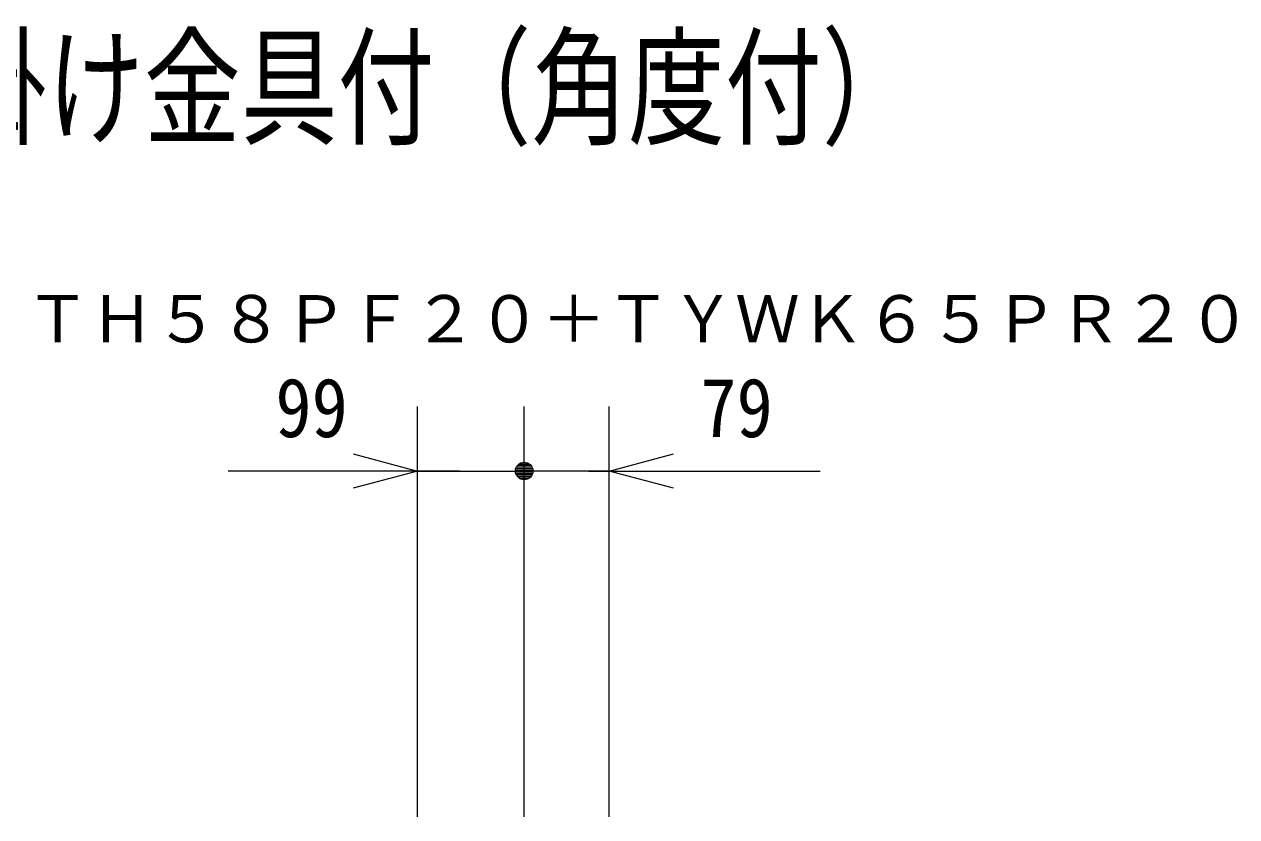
# Model space of a CAD drawing. Units: millimetres, scale not verified. Extents: x -98 to 63, y -194 to 57.
# Drawn here: x 17.8 to 55.37, y 32.23 to 56.8 of the extents above; entities that cross this region are included whole.
import ezdxf
from ezdxf.enums import TextEntityAlignment as Align

# ---------------------------------------------------------------- set-up
doc = ezdxf.new("R2010")
doc.units = ezdxf.units.MM
doc.header["$LTSCALE"] = 0.125
doc.layers.add('0-0_0', color=7, linetype='Continuous', lineweight=9)
doc.layers.add('0-6_SUNPO', color=3, linetype='Continuous', lineweight=18)
doc.layers.add('0-2_MOJI1', color=7, linetype='Continuous')
doc.layers.add('0-3_TOUROKU', color=7, linetype='Continuous')
doc.styles.add('ＭＳ ゴシック', font='')
doc.styles.get('ＭＳ ゴシック').set_extended_font_data('MS Gothic')

# ---------------------------------------------------------------- blocks, each defined once
blk = doc.blocks.new('_OPEN30')
at = {"layer": '0-0_0'}
blk.add_line((0, 0), (-1, 0), dxfattribs=at)
blk.add_lwpolyline([(-1, 0.26795), (0, 0), (-1, -0.26795)], dxfattribs=at)

msp = doc.modelspace()

# ---------------------------------------------------------------- linework, layer by layer
at = {"layer": '0-6_SUNPO'}
for p, q in [((29.9909, 32.2309), (29.9909, 44.9502)), ((33.2909, 32.2309), (33.2909, 44.9502)), ((33.2909, 32.2309), (33.2909, 44.9502)), ((35.9209, 32.2309), (35.9209, 44.9502)), ((31.2909, 42.9502), (24.1242, 42.9502)), ((27.9909, 42.9502), (25.9909, 42.9502)), ((29.9909, 42.9502), (33.2909, 42.9502)), ((33.0219, 42.9269), (33.5599, 42.9269)), ((33.0222, 42.9769), (33.5596, 42.9769)), ((33.031, 42.8769), (33.5508, 42.8769)), ((33.032, 43.0269), (33.5498, 43.0269)), ((33.0507, 42.8269), (33.5311, 42.8269)), ((33.0525, 43.0769), (33.5293, 43.0769)), ((33.0868, 43.1269), (33.495, 43.1269)), ((33.1443, 43.1769), (33.4375, 43.1769)), ((35.9209, 42.9502), (33.2909, 42.9502)), ((35.2909, 42.9502), (42.4576, 42.9502)), ((37.9209, 42.9502), (39.9209, 42.9502)), ((33.0838, 42.7769), (33.498, 42.7769)), ((33.1391, 42.7269), (33.4427, 42.7269))]:
    msp.add_line(p, q, dxfattribs=at)
msp.add_circle((33.2909, 42.9502), 0.27, dxfattribs=at)

# ---------------------------------------------------------------- block references
at = {"layer": '0-6_SUNPO', "xscale": 2, "yscale": 2}
msp.add_blockref('_OPEN30', (29.9909, 42.9502), dxfattribs=at)
at = {"layer": '0-6_SUNPO', "xscale": 2, "yscale": 2, "rotation": 180}
msp.add_blockref('_OPEN30', (35.9209, 42.9502), dxfattribs=at)

# ---------------------------------------------------------------- texts
at = {"layer": '0-2_MOJI1', "style": 'ＭＳ ゴシック', "width": 0.75}
msp.add_text('ハイビジョンプラズマディスプレイ壁掛け金具付（角度付）', height=2.933, dxfattribs=at).set_placement((-35.4997, 52.4964), align=Align.BOTTOM_LEFT)
at = {"layer": '0-3_TOUROKU', "style": 'ＭＳ ゴシック'}
msp.add_text('ＴＨ５８ＰＦ２０＋ＴＹＷＫ６５ＰＲ２０', height=1.466, dxfattribs=at).set_placement((17.8336, 46.4964), align=Align.BOTTOM_LEFT)
at = {"layer": '0-6_SUNPO', "color": 7, "style": 'ＭＳ ゴシック', "width": 0.9}
for s, p in [('99', (25.5826, 43.4502)), ('79', (38.7492, 43.4502))]:
    msp.add_text(s, height=1.833, dxfattribs=at).set_placement(p, align=Align.BOTTOM_LEFT)

doc.saveas('drawing.dxf')
